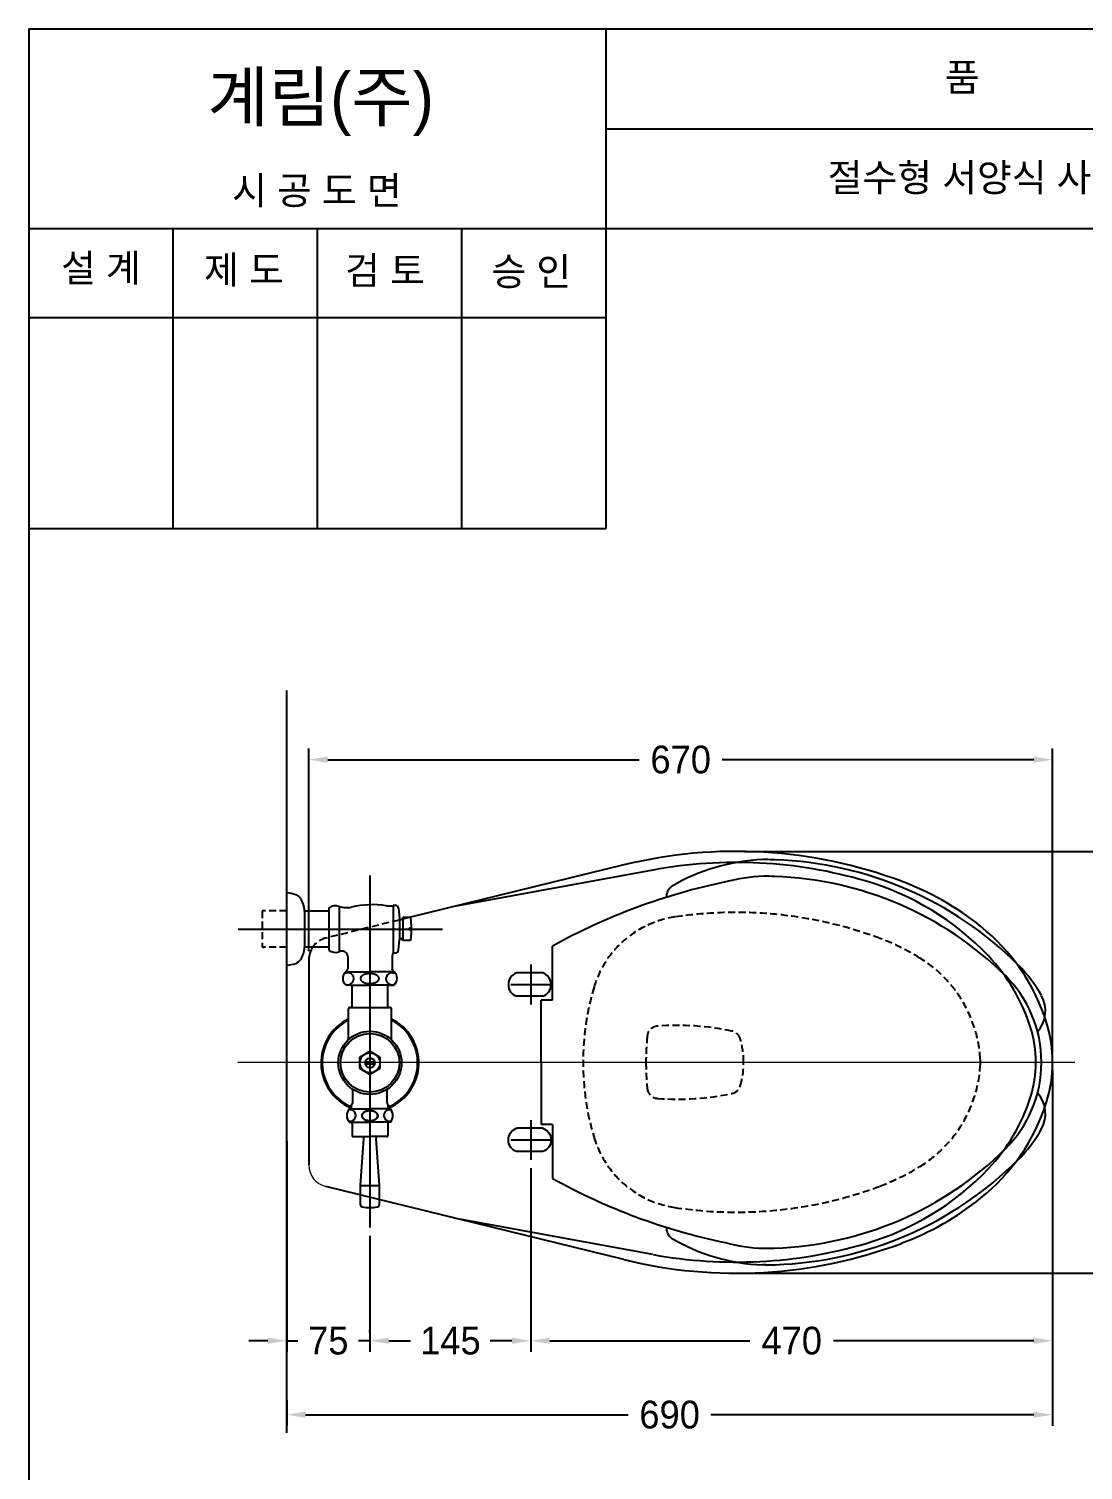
# Model space of a CAD drawing. Header units: millimetres. Extents: x 0 to 1800, y -67 to 2530.
# Drawn here: x 0 to 950, y 1232 to 2530 of the extents above; entities that cross this region are included whole.
import ezdxf
from ezdxf.enums import TextEntityAlignment as Align
from ezdxf.lldxf.tags import DXFTag

# ---------------------------------------------------------------- set-up
doc = ezdxf.new("R2010")
doc.units = ezdxf.units.MM
doc.linetypes.add('DASHED2', pattern=[9.525, 6.35, -3.175])
for name, color, linetype in [('TEXT', 7, 'Continuous'), ('내부선 및 부속', 4, 'Continuous'), ('도각라인', 255, 'Continuous'), ('외형선', 3, 'Continuous'), ('점선', 6, 'DASHED2'), ('중심선', 1, 'DASHED'), ('치수선', 7, 'Continuous')]:
    doc.layers.add(name, color=color, linetype=linetype)
doc.styles.add('____', font='')
doc.styles.add('타이틀', font='H2GTRM.TTF', dxfattribs={"height": 25})
doc.styles.get('____').set_extended_font_data('굴림')
tags = doc.linetypes.add('DASHDOT', pattern=[70, 31, -13, 13, -13]).pattern_tags.tags
tags[10:11] = [DXFTag(74, 4), DXFTag(75, 0), DXFTag(340, '0'), DXFTag(46, 0.0), DXFTag(50, 0.0), DXFTag(44, 0.0), DXFTag(45, 0.0)]
tags[8:9] = [DXFTag(74, 4), DXFTag(75, 0), DXFTag(340, '0'), DXFTag(46, 0.0), DXFTag(50, 0.0), DXFTag(44, 0.0), DXFTag(45, 0.0)]
tags[6:7] = [DXFTag(74, 4), DXFTag(75, 0), DXFTag(340, '0'), DXFTag(46, 0.0), DXFTag(50, 0.0), DXFTag(44, 0.0), DXFTag(45, 0.0)]
tags[4:5] = [DXFTag(74, 4), DXFTag(75, 0), DXFTag(340, '0'), DXFTag(46, 0.0), DXFTag(50, 0.0), DXFTag(44, 0.0), DXFTag(45, 0.0)]
tags = doc.linetypes.add('DASHED', pattern=[25.72, 12.86, -12.86]).pattern_tags.tags
tags[6:7] = [DXFTag(74, 4), DXFTag(75, 0), DXFTag(340, '0'), DXFTag(46, 0.0), DXFTag(50, 0.0), DXFTag(44, 0.0), DXFTag(45, 0.0)]
tags[4:5] = [DXFTag(74, 4), DXFTag(75, 0), DXFTag(340, '0'), DXFTag(46, 0.0), DXFTag(50, 0.0), DXFTag(44, 0.0), DXFTag(45, 0.0)]
doc.dimstyles.new('MSADIM', dxfattribs={"dimtxt": 33, "dimasz": 17, "dimexe": 10, "dimexo": 7.5, "dimgap": 10, "dimtad": 0, "dimtih": 1, "dimtoh": 1, "dimdec": 0, "dimzin": 1, "dimdsep": 46, "dimtxsty": '____', "dimcen": 11.25, "dimadec": 0, "dimazin": 0, "dimtfac": 1, "dimtdec": 0, "dimtix": 1, "dimtmove": 0, "dimatfit": 3, "dimfxl": 1, "dimtolj": 1, "dimtzin": 1, "dimarcsym": 0})

# ---------------------------------------------------------------- blocks, each defined once
blk = doc.blocks.new('*D8')
at = {"layer": '치수선', "color": 0, "linetype": 'Continuous', "lineweight": -2, "transparency": 16777216}
for p, q in [((644.8, 1789), (1007.4, 1789)), ((997.4, 1772), (997.4, 1621.8)), ((997.4, 1426), (997.4, 1576.2)), ((644.8, 1409), (1007.4, 1409))]:
    blk.add_line(p, q, dxfattribs=at)
at = {"layer": '치수선', "color": 0, "linetype": 'Continuous', "transparency": 16777216}
for points in [[(994.6, 1772), (1000.3, 1772), (997.4, 1789)], [(994.6, 1426), (1000.3, 1426), (997.4, 1409)]]:
    blk.add_solid(points, dxfattribs=at)
at = {"layer": '치수선', "color": 0, "linetype": 'Continuous', "transparency": 16777216, "insert": (997.4, 1599), "char_height": 25, "attachment_point": 5, "style": '____'}
blk.add_mtext('\\A1;380', dxfattribs=at)
blk = doc.blocks.new('*D9')
at = {"layer": '치수선', "color": 0, "linetype": 'Continuous', "lineweight": -2, "transparency": 16777216}
for p, q in [((922.3, 1591.5), (922.3, 1338.1)), ((452.3, 1503.5), (452.3, 1338.1)), ((469.3, 1348.1), (649.6, 1348.1)), ((905.3, 1348.1), (724.9, 1348.1))]:
    blk.add_line(p, q, dxfattribs=at)
at = {"layer": '치수선', "color": 0, "linetype": 'Continuous', "transparency": 16777216}
for points in [[(469.3, 1350.9), (469.3, 1345.3), (452.3, 1348.1)], [(905.3, 1350.9), (905.3, 1345.3), (922.3, 1348.1)]]:
    blk.add_solid(points, dxfattribs=at)
at = {"layer": '치수선', "color": 0, "linetype": 'Continuous', "transparency": 16777216, "insert": (687.3, 1348.1), "char_height": 25, "attachment_point": 5, "style": '____'}
blk.add_mtext('\\A1;470', dxfattribs=at)
blk = doc.blocks.new('*D10')
at = {"layer": '치수선', "color": 0, "linetype": 'Continuous', "lineweight": -2, "transparency": 16777216}
for p, q in [((452.3, 1503.5), (452.3, 1338.1)), ((307.3, 1442.6), (307.3, 1338.1)), ((324.3, 1348.1), (343.8, 1348.1)), ((435.3, 1348.1), (415.7, 1348.1))]:
    blk.add_line(p, q, dxfattribs=at)
at = {"layer": '치수선', "color": 0, "linetype": 'Continuous', "transparency": 16777216}
for points in [[(324.3, 1350.9), (324.3, 1345.3), (307.3, 1348.1)], [(435.3, 1350.9), (435.3, 1345.3), (452.3, 1348.1)]]:
    blk.add_solid(points, dxfattribs=at)
at = {"layer": '치수선', "color": 0, "linetype": 'Continuous', "transparency": 16777216, "insert": (379.8, 1348.1), "char_height": 25, "attachment_point": 5, "style": '____'}
blk.add_mtext('\\A1;145', dxfattribs=at)
blk = doc.blocks.new('*D11')
at = {"layer": '치수선', "color": 0, "linetype": 'Continuous', "lineweight": -2, "transparency": 16777216}
for p, q in [((232.3, 1527.8), (232.3, 1338.1)), ((307.3, 1355.6), (307.3, 1358.1)), ((215.3, 1348.1), (198.3, 1348.1)), ((232.3, 1348.1), (242.4, 1348.1)), ((307.3, 1348.1), (297.1, 1348.1)), ((324.3, 1348.1), (341.3, 1348.1))]:
    blk.add_line(p, q, dxfattribs=at)
at = {"layer": '치수선', "color": 0, "linetype": 'Continuous', "transparency": 16777216}
for points in [[(215.3, 1350.9), (215.3, 1345.3), (232.3, 1348.1)], [(324.3, 1350.9), (324.3, 1345.3), (307.3, 1348.1)]]:
    blk.add_solid(points, dxfattribs=at)
at = {"layer": '치수선', "color": 0, "linetype": 'Continuous', "transparency": 16777216, "insert": (269.8, 1348.1), "char_height": 25, "attachment_point": 5, "style": '____'}
blk.add_mtext('\\A1;75', dxfattribs=at)
blk = doc.blocks.new('*D12')
at = {"layer": '치수선', "color": 0, "linetype": 'Continuous', "lineweight": -2, "transparency": 16777216}
for p, q in [((922.3, 1340.6), (922.3, 1271.5)), ((232.3, 1294.6), (232.3, 1271.5)), ((249.3, 1281.5), (540, 1281.5)), ((905.3, 1281.5), (614.5, 1281.5))]:
    blk.add_line(p, q, dxfattribs=at)
at = {"layer": '치수선', "color": 0, "linetype": 'Continuous', "transparency": 16777216}
for points in [[(249.3, 1284.3), (249.3, 1278.7), (232.3, 1281.5)], [(905.3, 1284.3), (905.3, 1278.7), (922.3, 1281.5)]]:
    blk.add_solid(points, dxfattribs=at)
at = {"layer": '치수선', "color": 0, "linetype": 'Continuous', "transparency": 16777216, "insert": (577.3, 1281.5), "char_height": 25, "attachment_point": 5, "style": '____'}
blk.add_mtext('\\A1;690', dxfattribs=at)
blk = doc.blocks.new('*D13')
at = {"layer": '치수선', "color": 0, "linetype": 'Continuous', "lineweight": -2, "transparency": 16777216}
for p, q in [((252.3, 1699), (252.3, 1881.6)), ((269.3, 1871.6), (550, 1871.6)), ((905.3, 1871.6), (624.5, 1871.6)), ((922.3, 1606.5), (922.3, 1881.6))]:
    blk.add_line(p, q, dxfattribs=at)
at = {"layer": '치수선', "color": 0, "linetype": 'Continuous', "transparency": 16777216}
for points in [[(269.3, 1874.4), (269.3, 1868.8), (252.3, 1871.6)], [(905.3, 1874.4), (905.3, 1868.8), (922.3, 1871.6)]]:
    blk.add_solid(points, dxfattribs=at)
at = {"layer": '치수선', "color": 0, "linetype": 'Continuous', "transparency": 16777216, "insert": (587.3, 1871.6), "char_height": 25, "attachment_point": 5, "style": '____'}
blk.add_mtext('\\A1;670', dxfattribs=at)

msp = doc.modelspace()

# ---------------------------------------------------------------- linework, layer by layer
at = {"layer": '내부선 및 부속', "linetype": 'Continuous'}
for p, q in [((663.7, 1781.6), (661.3, 1781.6)), ((562.3, 1772.2), (383.2, 1739.3)), ((321.8, 1740), (328.3, 1740)), ((328.3, 1740.5), (330.1, 1740.5)), ((328.3, 1740.5), (328.3, 1698)), ((248.3, 1735.3), (248.3, 1702.8)), ((248.3, 1735.3), (270.3, 1735.3)), ((270.3, 1738), (270.3, 1719)), ((279.7, 1739.4), (279.7, 1698.6)), ((333, 1737.8), (334, 1728.7)), ((334, 1728.7), (334, 1709.3)), ((337, 1729.4), (336.4, 1728.3)), ((337, 1729.4), (337, 1708.6)), ((344, 1729.4), (337, 1729.4)), ((270.3, 1719), (270.3, 1700)), ((344.8, 1719.8), (342.8, 1719.8)), ((342.8, 1719.8), (342.8, 1718.3)), ((344.8, 1718.3), (342.8, 1718.3)), ((270.3, 1702.8), (248.3, 1702.8)), ((333, 1700.2), (334, 1709.3)), ((337, 1708.6), (336.4, 1709.8)), ((344, 1708.6), (337, 1708.6)), ((471.8, 1654.9), (471.8, 1703.6)), ((280.8, 1699), (279.7, 1698.6)), ((287.3, 1694.2), (287.3, 1683.1)), ((327.3, 1693.9), (327.3, 1688)), ((327.3, 1688), (327.3, 1683.1)), ((328, 1697.5), (330.1, 1697.5)), ((286.3, 1680.4), (285.5, 1680.4)), ((285.7, 1680.4), (287.3, 1683.1)), ((286.3, 1680.4), (287.2, 1680.4)), ((286.3, 1680.4), (307.3, 1680.4)), ((328.3, 1680.4), (307.3, 1680.4)), ((328.8, 1680.4), (327.3, 1683.1)), ((328.3, 1680.4), (329.1, 1680.4)), ((463, 1679.6), (439.5, 1679.6)), ((290, 1668.6), (285.8, 1668.6)), ((290, 1668.6), (285.8, 1668.6)), ((290, 1668.6), (291.3, 1668.6)), ((290, 1668.6), (307.3, 1668.6)), ((291.3, 1648.5), (291.3, 1668.6)), ((324.5, 1668.6), (307.3, 1668.6)), ((323.3, 1648.5), (323.3, 1668.6)), ((323.3, 1648.5), (323.3, 1668.6)), ((324.5, 1668.6), (328.8, 1668.6)), ((463, 1658.5), (439.5, 1658.5)), ((461.5, 1599), (461.5, 1654.9)), ((471.8, 1654.9), (461.5, 1654.9)), ((287.8, 1646.5), (287.8, 1619.3)), ((289.8, 1648.5), (291.3, 1648.5)), ((291.3, 1648.5), (324.8, 1648.5)), ((324.8, 1648.5), (323.3, 1648.5)), ((326.8, 1619.3), (326.8, 1646.5)), ((298.3, 1603.7), (307.3, 1608.9)), ((298.3, 1593.3), (298.3, 1603.7)), ((302.9, 1599.3), (311.6, 1599.3)), ((302.9, 1597.7), (311.6, 1597.7)), ((307.3, 1608.9), (316.3, 1603.7)), ((316.3, 1603.7), (316.3, 1593.3)), ((461.5, 1599), (461.5, 1543.1)), ((307.3, 1588.1), (298.3, 1593.3)), ((316.3, 1593.3), (307.3, 1588.1)), ((291.8, 1562.8), (291.8, 1574.6)), ((322.8, 1562.8), (322.8, 1574.6)), ((289.8, 1558.5), (291.4, 1561.3)), ((290.8, 1558.5), (289.8, 1558.5)), ((289.8, 1557), (289.8, 1558.5)), ((290.8, 1557), (290.8, 1560.2)), ((324.8, 1558.5), (323.2, 1561.3)), ((323.8, 1557), (323.8, 1560.2)), ((323.8, 1558.5), (324.8, 1558.5)), ((324.8, 1557), (324.8, 1558.5)), ((288.8, 1557), (307.3, 1557)), ((325.7, 1557), (307.3, 1557)), ((288.8, 1545), (307.3, 1545)), ((291.3, 1544), (291.3, 1533)), ((325.7, 1545), (307.3, 1545)), ((323.3, 1544), (323.3, 1533)), ((463, 1539.6), (439.5, 1539.6)), ((471.8, 1543.1), (461.5, 1543.1)), ((471.8, 1543.1), (471.8, 1494.4)), ((292.3, 1532), (296.5, 1532)), ((296.5, 1532), (307.3, 1532)), ((298.8, 1488.1), (301.8, 1530.3)), ((322.3, 1532), (307.3, 1532)), ((315.8, 1488.1), (312.8, 1530.3)), ((463, 1518.5), (439.5, 1518.5)), ((298.8, 1470.7), (298.8, 1488.1)), ((298.8, 1488.1), (315.8, 1488.1)), ((315.8, 1470.7), (315.8, 1488.1)), ((562.3, 1425.8), (383.2, 1458.7)), ((663.7, 1416.4), (661.3, 1416.5))]:
    msp.add_line(p, q, dxfattribs=at)
at = {"layer": '내부선 및 부속', "linetype": 'Continuous', "flags": 128}
for points in [[(439.5, 1518.5, -0.708247), (439.5, 1539.6)], [(463, 1539.6, -0.708247), (463, 1518.5)]]:
    msp.add_lwpolyline(points, format="xyb", dxfattribs=at)
at = {"layer": '내부선 및 부속', "linetype": 'Continuous'}
for radius in [28.5, 26.5, 9, 4.4]:
    msp.add_circle((307.3, 1598.5), radius, dxfattribs=at)
for centre, radius, start, end in [((637.3, 1364), 415, 73.7387, 100.4029), ((668.2, 1605.7), 176, 92.2293, 120.4115), ((660.3, 1496.6), 285, 87.5478, 89.3157), ((661.9, 1456.5), 325, 45.061, 88.1493), ((668.2, 1605.7), 161, 92.2293, 104.6284), ((660.3, 1496.6), 270, 87.5478, 89.6565), ((661.9, 1456.5), 310, 45.4387, 88.1493), ((740.4, 1219.2), 553.9, 101.7541, 119.01), ((585.7, 1748.3), 11.3, 125.6748, 183.1732), ((683.5, 1522.4), 250, 43.5988, 73.7387), ((230.8, 1721.6), 30, 70.9929, 87.134), ((236.9, 1740.6), 10, 37.1965, 68.8073), ((228.3, 1735.5), 20, 359.2838, 33.7923), ((276.3, 1730), 10, 69.9279, 127.05), ((309.3, 1662), 79, 80.8739, 103.5868), ((330.1, 1737.5), 3, 5.8234, 90), ((286.2, 1757.3), 19, 249.9279, 283.5868), ((335.3, 1728.8), 1.3, 185.8232, 334.4413), ((274.8, 1719), 70, 4.4244, 8.5378), ((274.8, 1719), 70, 0.6139, 4.4244), ((274.8, 1719), 70, 355.5756, 359.3861), ((228.3, 1702.5), 20, 326.2077, 0.7162), ((335.3, 1709.2), 1.3, 25.5587, 174.1768), ((274.8, 1719), 70, 351.4622, 355.5756), ((230.8, 1716.5), 30, 272.866, 289.0071), ((236.9, 1697.4), 10, 291.1927, 322.8035), ((276.3, 1708), 10, 232.95, 290.0721), ((282.3, 1694.2), 5, 0, 106.5076), ((336.3, 1693.9), 9, 152.734, 180), ((330.1, 1700.5), 3, 270, 354.1766), ((745, 1581), 165, 17.4421, 43.5988), ((290.3, 1674.6), 7.5, 129.9055, 233.1301), ((287.3, 1674.3), 5.44, 244.1576, 118.8551), ((327.2, 1674.3), 5.44, 61.1449, 295.8424), ((324.3, 1674.6), 7.5, 306.8699, 50.0945), ((443.2, 1669), 11.2, 109.3841, 250.6159), ((459.3, 1669), 11.2, 289.3841, 70.6159), ((802.3, 1599), 110, 0, 45.4387), ((803.2, 1598.1), 125, 29.1744, 45.061), ((887.8, 1645.3), 28.1, 318.2158, 29.1744), ((289.8, 1646.5), 2, 90, 180), ((324.8, 1646.5), 2, 0, 90), ((802.3, 1599), 105, 342.5579, 17.4421), ((802.3, 1599), 110, 314.5613, 0), ((887.8, 1552.7), 28.1, 330.8256, 41.7842), ((288.8, 1562.8), 3, 330, 0), ((325.8, 1562.8), 3, 180, 210), ((745, 1617), 165, 316.4012, 342.5579), ((295.5, 1551), 9, 138.1897, 221.8103), ((289.4, 1551), 5.22, 261.2455, 102.9421), ((325.1, 1551), 5.22, 77.0579, 278.7545), ((319, 1551), 9, 318.1897, 41.8103), ((290.3, 1544), 1, 0, 90), ((292.3, 1533), 1, 180, 270), ((322.3, 1533), 1, 270, 0), ((324.3, 1544), 1, 90, 180), ((803.2, 1599.9), 125, 314.939, 330.8256), ((297.8, 1530.5), 4, 356.3211, 22.0243), ((316.8, 1530.5), 4, 157.9757, 183.6789), ((661.9, 1741.5), 310, 271.8507, 314.5613), ((661.9, 1741.5), 325, 271.8507, 314.939), ((740.4, 1978.8), 553.9, 240.99, 258.2459), ((683.5, 1675.6), 250, 286.2613, 316.4012), ((300.8, 1470.7), 2, 180, 259.1799), ((307.3, 1504.7), 36.6, 259.1799, 280.8201), ((313.8, 1470.7), 2, 280.8201, 0), ((585.7, 1449.8), 11.3, 176.8268, 234.3252), ((637.3, 1834), 415, 259.5971, 286.2613), ((668.2, 1592.3), 176, 239.5885, 267.7707), ((668.2, 1592.3), 161, 255.3716, 267.7707), ((660.3, 1701.4), 270, 270.3435, 272.4522), ((660.3, 1701.4), 285, 270.6843, 272.4522)]:
    msp.add_arc(centre, radius, start, end, dxfattribs=at)
at = {"layer": '내부선 및 부속'}
for radius, start, end in [(44, 116.3071, 246.5638), (44, 116.3322, 246.5418), (43, 116.9941, 246.4879), (43, 293.5121, 63.0059), (44, 293.4362, 63.6929), (44, 293.4582, 63.6678)]:
    msp.add_arc((307.3, 1598.5), radius, start, end, dxfattribs=at)
at = {"layer": '내부선 및 부속', "linetype": 'Continuous'}
for points in [[(307.1, 1678.9), (298.8, 1678.9), (298.8, 1674.4)], [(315.5, 1674.4), (315.5, 1678.9), (307.1, 1678.9)], [(298.8, 1674.4), (298.8, 1669.9), (307.1, 1669.9)], [(307.1, 1669.9), (315.5, 1669.9), (315.5, 1674.4)], [(307.2, 1555.5), (300.1, 1555.5), (300.1, 1550.9)], [(300.1, 1550.9), (300.1, 1546.2), (307.2, 1546.2)], [(300.2, 1550.9), (300.2, 1555.5), (307.3, 1555.5)], [(307.3, 1546.2), (300.2, 1546.2), (300.2, 1550.9)], [(314.3, 1550.9), (314.3, 1555.5), (307.2, 1555.5)], [(307.2, 1546.2), (314.3, 1546.2), (314.3, 1550.9)], [(307.3, 1555.5), (314.4, 1555.5), (314.4, 1550.9)], [(314.4, 1550.9), (314.4, 1546.2), (307.3, 1546.2)]]:
    msp.add_rational_spline(points, [1, 0.707106769085, 1], degree=2, dxfattribs=at)
at = {"layer": '도각라인', "color": 7}
for p, q in [((0, 2530), (0, 0)), ((0, 2530), (1800, 2530)), ((520, 2080), (520, 2530)), ((520, 2440), (1800, 2440)), ((0, 2350), (1800, 2350)), ((130, 2080), (130, 2350)), ((260, 2080), (260, 2350)), ((390, 2080), (390, 2350)), ((0, 2270), (520, 2270)), ((0, 2080), (520, 2080))]:
    msp.add_line(p, q, dxfattribs=at)
at = {"layer": '외형선', "linetype": 'Continuous'}
msp.add_line((232.3, 1265.2), (232.3, 1933.8), dxfattribs=at)
at = {"layer": '외형선'}
for p, q in [((536.1, 1776.8), (342.8, 1729.4)), ((252.3, 1691.5), (252.3, 1506.5)), ((536.1, 1421.2), (267.5, 1487.1))]:
    msp.add_line(p, q, dxfattribs=at)
for centre, radius, start, end in [((637.3, 1364), 425, 69.505, 103.777), ((695, 1518.6), 260, 51.3288, 69.505), ((745, 1581), 180, 17.4421, 51.3288), ((272.3, 1691.5), 20, 145.7713, 180), ((802.3, 1599), 120, 342.5579, 17.4421), ((745, 1617), 180, 308.6712, 342.5579), ((695, 1679.5), 260, 290.495, 308.6712), ((637.3, 1834), 425, 256.223, 290.495)]:
    msp.add_arc(centre, radius, start, end, dxfattribs=at)
at = {"layer": '외형선', "lineweight": 18}
msp.add_arc((272.3, 1506.5), 20, 180, 256.223, dxfattribs=at)
at = {"layer": '점선'}
for p, q in [((210.3, 1735.3), (210.3, 1702.8)), ((232.3, 1735.3), (210.3, 1735.3)), ((342.8, 1729.4), (267.5, 1710.9)), ((232.3, 1702.8), (210.3, 1702.8))]:
    msp.add_line(p, q, dxfattribs=at)
for centre, radius, start, end in [((595.4, 1640.9), 90, 98.5899, 163.2208), ((637.3, 1364), 370, 69.505, 98.5899), ((272.3, 1691.5), 20, 103.777, 145.7713), ((695, 1518.6), 205, 58.2518, 69.505), ((742.4, 1595.1), 115, 3.4494, 58.2518), ((734.3, 1599), 235, 163.2208, 196.7792), ((567.1, 1621.6), 10, 94.4618, 174.2494), ((584.6, 1397.2), 235, 78.0134, 94.4618), ((631.4, 1617.3), 10, 16.3711, 78.0134), ((791, 1599), 235, 174.2494, 180), ((569, 1599), 75, 0, 16.3711), ((791, 1599), 235, 180, 185.7506), ((569, 1599), 75, 343.6289, 0), ((807.3, 1599), 50, 356.5506, 3.4494), ((742.4, 1602.9), 115, 301.7482, 356.5506), ((567.1, 1576.5), 10, 185.7506, 265.5382), ((631.4, 1580.7), 10, 281.9866, 343.6289), ((584.6, 1800.8), 235, 265.5382, 281.9866), ((595.4, 1557.2), 90, 196.7792, 261.4101), ((695, 1679.5), 205, 290.495, 301.7482), ((637.3, 1834), 370, 261.4101, 290.495)]:
    msp.add_arc(centre, radius, start, end, dxfattribs=at)
msp.add_point((211.4, 1702.8), dxfattribs=at)
at = {"layer": '중심선'}
for p, q in [((307.3, 1767.3), (307.3, 1450.1)), ((307.3, 1651.5), (307.3, 1546.5))]:
    msp.add_line(p, q, dxfattribs=at)
at = {"layer": '중심선', "linetype": 'DASHDOT'}
for p, q in [((188.7, 1719), (372.8, 1719)), ((452.3, 1687), (452.3, 1651)), ((452.3, 1687), (452.3, 1651)), ((434.3, 1669), (470.3, 1669)), ((434.3, 1669), (470.3, 1669)), ((452.3, 1547), (452.3, 1511)), ((452.3, 1547), (452.3, 1511)), ((434.3, 1529), (470.3, 1529)), ((434.3, 1529), (470.3, 1529))]:
    msp.add_line(p, q, dxfattribs=at)
at = {"layer": '중심선', "linetype": 'DASHDOT', "lineweight": 18}
msp.add_line((188.3, 1599), (942.3, 1599), dxfattribs=at)

# ---------------------------------------------------------------- texts
at = {"layer": 'TEXT', "style": '타이틀'}
msp.add_text('계림(주)', height=44, dxfattribs=at).set_placement((161, 2446.7))
for s, p in [('품             명', (915.7, 2486.4)), ('절수형 서양식 사이펀 변기', (905.8, 2396)), ('시 공 도 면', (259.5, 2384.4)), ('설 계', (65, 2314.6)), ('제 도', (193.8, 2312.9)), ('검 토', (320.8, 2312.3)), ('승 인', (452.7, 2311.4))]:
    msp.add_text(s, height=25, dxfattribs=at).set_placement(p, align=Align.MIDDLE_CENTER)

# ---------------------------------------------------------------- dimensions: what is measured, and where the dimension line sits
at = {"layer": '치수선', "linetype": 'Continuous'}
for base, p1, p2, picture, middle in [((922.3, 1871.6), (252.3, 1691.5), (922.3, 1599), '*D13', (587.3, 1871.6)), ((452.3, 1348.1), (922.3, 1599), (452.3, 1511), '*D9', (687.3, 1348.1)), ((232.3, 1348.1), (307.3, 1348.1), (232.3, 1535.3), '*D11', (269.8, 1348.1)), ((307.3, 1348.1), (452.3, 1511), (307.3, 1450.1), '*D10', (379.8, 1348.1)), ((232.3, 1281.5), (922.3, 1348.1), (232.3, 1302.1), '*D12', (577.3, 1281.5))]:
    dim = msp.add_linear_dim(base=base, p1=p1, p2=p2, dimstyle='MSADIM', override={"dimtxt": 25}, dxfattribs=at)
    dim.commit()
    dim.dimension.update_dxf_attribs({"geometry": picture, "text_midpoint": middle})
dim = msp.add_linear_dim(base=(997.4, 1409), p1=(637.3, 1789), p2=(637.3, 1409), angle=90, dimstyle='MSADIM', override={"dimtxt": 25}, dxfattribs=at)
dim.commit()
dim.dimension.update_dxf_attribs({"geometry": '*D8', "text_midpoint": (997.4, 1599)})

doc.saveas('drawing.dxf')
